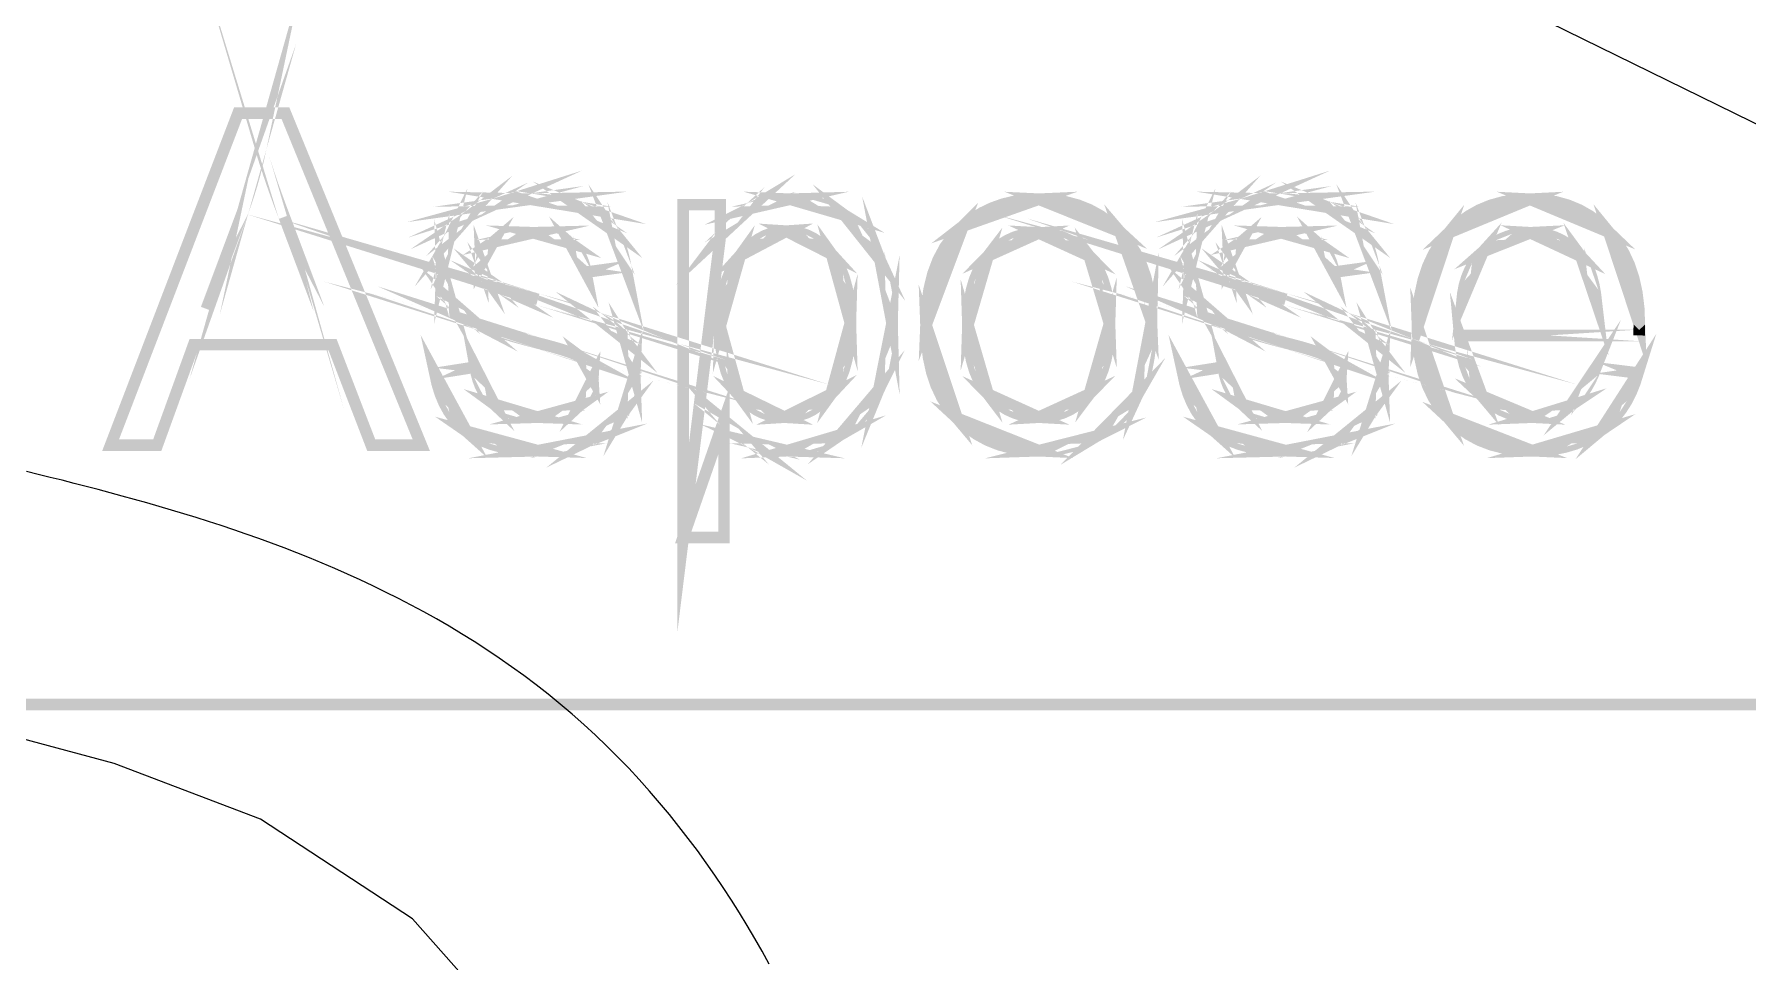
# Model space of a CAD drawing. Extents: x -600 to 1206, y -204 to 1404.
# Drawn here: x 444.8 to 592.5, y 999.1 to 1079 of the extents above; entities that cross this region are included whole.
import ezdxf

# ---------------------------------------------------------------- set-up
doc = ezdxf.new("R2010")
doc.units = 0
doc.linetypes.add('11', pattern=[18.75098419189453, 12.500656127929688, -6.250328063964844])
doc.layers.get('0').update_dxf_attribs({"linetype": 'CONTINUOUS'})
for name, color, linetype in [('EASEMENT', 7, 'CONTINUOUS'), ('PL', 7, 'CONTINUOUS'), ('POND', 7, 'CONTINUOUS')]:
    doc.layers.add(name, color=color, linetype=linetype)

msp = doc.modelspace()

# ---------------------------------------------------------------- linework, layer by layer
at = {"color": 7, "const_width": 1}
for points in [[(0, 1200), (798.26171875, 1200), (798.26171875, 1021.25), (0, 1021.25), (0, 1200)], [(466.328125, 1063.28125), (465.9518494897961, 1064.2873086734696), (465.6042729591837, 1065.2407525510205), (465.28539540816325, 1066.1415816326528), (464.9952168367347, 1066.9897959183675), (464.73373724489795, 1067.7853954081634), (464.50095663265313, 1068.528380102041), (464.296875, 1069.21875), (466.328125, 1063.28125)], [(464.296875, 1069.21875), (464.1314572704083, 1068.432716836735), (463.94770408163265, 1067.6482780612246), (463.7456154336734, 1066.8654336734692), (463.52519132653066, 1066.0841836734694), (463.2864317602041, 1065.3045280612246), (463.02933673469386, 1064.5264668367347), (462.75390625, 1063.75), (464.296875, 1069.21875)], [(451.34765625, 1043.59375), (462.34375, 1072.2265625), (466.42578125, 1072.2265625), (478.14453125, 1043.59375), (473.828125, 1043.59375), (470.48828125, 1052.265625), (458.515625, 1052.265625), (455.37109375, 1043.59375), (451.34765625, 1043.59375)], [(464.296875, 1069.21875), (464.296875, 1069.21875)], [(482.265625, 1063.359375), (482.51215720663276, 1063.5285794005106), (482.7830038265306, 1063.6902104591836), (483.07816485969386, 1063.8442681760203), (483.39764030612247, 1063.9907525510203), (483.7414301658163, 1064.1296635841836), (484.10953443877554, 1064.2610012755104), (484.501953125, 1064.384765625), (482.265625, 1063.359375)], [(480.537109375, 1061.396484375), (480.7278380102042, 1061.725924744898), (480.93730070153066, 1062.0390226403063), (481.1654974489796, 1062.3357780612243), (481.4124282525511, 1062.6161910076532), (481.67809311224494, 1062.8802614795918), (481.9624920280612, 1063.127989477041), (482.265625, 1063.359375), (480.537109375, 1061.396484375)], [(503.92578125, 1061.640625), (504.25542091836746, 1062.0764907525515), (504.59701849489795, 1062.4800701530614), (504.9505739795918, 1062.8513632015306), (505.31608737244903, 1063.1903698979593), (505.6935586734694, 1063.497090242347), (506.0829878826531, 1063.771524234694), (506.484375, 1064.013671875), (503.92578125, 1061.640625)], [(546.7578125, 1063.359375), (547.0043447066328, 1063.5285794005106), (547.2751913265306, 1063.6902104591836), (547.5703523596939, 1063.8442681760203), (547.8898278061225, 1063.9907525510203), (548.2336176658164, 1064.1296635841836), (548.6017219387755, 1064.2610012755104), (548.994140625, 1064.384765625), (546.7578125, 1063.359375)], [(545.029296875, 1061.396484375), (545.2200255102042, 1061.725924744898), (545.4294882015306, 1062.0390226403063), (545.6576849489795, 1062.3357780612243), (545.9046157525511, 1062.6161910076532), (546.1702806122449, 1062.8802614795918), (546.4546795280612, 1063.127989477041), (546.7578125, 1063.359375), (545.029296875, 1061.396484375)], [(479.90234375, 1058.828125), (479.9152981505103, 1059.2201450892858), (479.9541613520408, 1059.603794642857), (480.0189333545918, 1059.9790736607142), (480.1096141581633, 1060.345982142857), (480.2262037627551, 1060.7045200892858), (480.3687021683674, 1061.0546875), (480.537109375, 1061.396484375), (479.90234375, 1058.828125)], [(484.501953125, 1064.384765625), (484.91071428571445, 1064.4961734693882), (485.32784598214295, 1064.5904416454082), (485.75334821428567, 1064.6675701530612), (486.1872209821429, 1064.727558992347), (486.62946428571433, 1064.7704081632653), (487.080078125, 1064.7961176658164), (487.5390625, 1064.8046875), (484.501953125, 1064.384765625)], [(487.5390625, 1064.8046875), (488.22444993622463, 1064.7903380102043), (488.8855229591837, 1064.7472895408164), (489.52228156887753, 1064.6755420918364), (490.1347257653062, 1064.5750956632655), (490.7228555484694, 1064.4459502551022), (491.28667091836735, 1064.288105867347), (491.826171875, 1064.1015625), (487.5390625, 1064.8046875)], [(487.5390625, 1064.8046875), (487.5390625, 1064.8046875)], [(506.484375, 1064.013671875), (506.9040975765307, 1064.2235331632655), (507.34853316326524, 1064.4011080994896), (507.81768176020404, 1064.5463966836733), (508.311543367347, 1064.6593989158164), (508.83011798469386, 1064.7401147959183), (509.37340561224494, 1064.7885443239797), (509.94140625, 1064.8046875), (506.484375, 1064.013671875)], [(509.94140625, 1064.8046875), (509.94140625, 1064.8046875)], [(509.94140625, 1064.8046875), (510.6875797193879, 1064.776785714286), (511.4082429846939, 1064.693080357143), (512.1033960459183, 1064.553571428571), (512.7730389030613, 1064.3582589285716), (513.4171715561225, 1064.107142857143), (514.035794005102, 1063.8002232142858), (514.62890625, 1063.4375), (509.94140625, 1064.8046875)], [(524.86328125, 1062.5), (525.6517059948981, 1063.111447704082), (526.487962372449, 1063.628826530612), (527.372050382653, 1064.0521364795918), (528.3039700255102, 1064.3813775510205), (529.2837213010205, 1064.616549744898), (530.3113042091837, 1064.7576530612246), (531.38671875, 1064.8046875), (524.86328125, 1062.5)], [(531.38671875, 1064.8046875), (531.38671875, 1064.8046875)], [(531.38671875, 1064.8046875), (532.5769292091837, 1064.747488839286), (533.7033641581633, 1064.575892857143), (534.7660235969387, 1064.289899553571), (535.7649075255101, 1063.8895089285716), (536.7000159438776, 1063.374720982143), (537.5713488520407, 1062.7455357142858), (538.37890625, 1062.001953125), (531.38671875, 1064.8046875)], [(544.39453125, 1058.828125), (544.4074856505104, 1059.2201450892858), (544.4463488520408, 1059.603794642857), (544.5111208545918, 1059.9790736607142), (544.6018016581633, 1060.345982142857), (544.7183912627552, 1060.7045200892858), (544.8608896683673, 1061.0546875), (545.029296875, 1061.396484375), (544.39453125, 1058.828125)], [(548.994140625, 1064.384765625), (549.4029017857143, 1064.4961734693882), (549.8200334821429, 1064.5904416454082), (550.2455357142856, 1064.6675701530612), (550.6794084821429, 1064.727558992347), (551.1216517857143, 1064.7704081632653), (551.572265625, 1064.7961176658164), (552.03125, 1064.8046875), (548.994140625, 1064.384765625)], [(552.03125, 1064.8046875), (552.7166374362247, 1064.7903380102043), (553.3777104591836, 1064.7472895408164), (554.0144690688775, 1064.6755420918364), (554.6269132653061, 1064.5750956632655), (555.2150430484694, 1064.4459502551022), (555.7788584183675, 1064.288105867347), (556.318359375, 1064.1015625), (552.03125, 1064.8046875)], [(552.03125, 1064.8046875), (552.03125, 1064.8046875)], [(566.73828125, 1061.9140625), (567.541055484694, 1062.6809630102043), (568.4091996173469, 1063.3298788265306), (569.342713647959, 1063.8608099489795), (570.3415975765307, 1064.273756377551), (571.4058514030612, 1064.5687181122448), (572.5354751275511, 1064.7456951530612), (573.73046875, 1064.8046875), (566.73828125, 1061.9140625)], [(573.73046875, 1064.8046875), (573.73046875, 1064.8046875)], [(573.73046875, 1064.8046875), (574.8879942602042, 1064.7468909438778), (575.9833386479593, 1064.5735012755104), (577.0165019132653, 1064.2845184948978), (577.9874840561225, 1063.879942602041), (578.8962850765306, 1063.3597735969388), (579.7429049744899, 1062.7240114795918), (580.52734375, 1061.97265625), (573.73046875, 1064.8046875)], [(462.75390625, 1063.75), (459.609375, 1055.3515625), (462.75390625, 1063.75)], [(469.31640625, 1055.3515625), (466.328125, 1063.28125), (466.328125, 1063.28125), (469.31640625, 1055.3515625)], [(482.265625, 1063.359375), (482.265625, 1063.359375)], [(484.501953125, 1064.384765625), (484.501953125, 1064.384765625)], [(491.826171875, 1064.1015625), (492.3337850765307, 1063.8905054209185), (492.8019371811225, 1063.659119897959), (493.2306281887754, 1063.4074059311222), (493.6198580994898, 1063.1353635204082), (493.9696269132653, 1062.8429926658164), (494.27993463010205, 1062.530293367347), (494.55078125, 1062.197265625), (491.826171875, 1064.1015625)], [(491.826171875, 1064.1015625), (491.826171875, 1064.1015625)], [(494.55078125, 1062.197265625), (494.79073660714295, 1061.8375318877554), (495.0083705357143, 1061.4447146045918), (495.20368303571416, 1061.01881377551), (495.3766741071429, 1060.5598294005104), (495.52734375, 1060.0677614795918), (495.6556919642858, 1059.5426100127552), (495.76171875, 1058.984375), (494.55078125, 1062.197265625)], [(500.72265625, 1035.64453125), (500.72265625, 1064.3359375), (503.92578125, 1064.3359375), (503.92578125, 1061.640625), (503.92578125, 1061.640625), (500.72265625, 1035.64453125)], [(506.484375, 1064.013671875), (506.484375, 1064.013671875)], [(514.62890625, 1063.4375), (514.62890625, 1063.4375)], [(514.62890625, 1063.4375), (515.1889349489797, 1063.0239556760207), (515.7083067602041, 1062.5645727040817), (516.1870216836734, 1062.0593510841836), (516.6250797193878, 1061.5082908163267), (517.022480867347, 1060.9113919005101), (517.3792251275511, 1060.2686543367347), (517.6953125, 1059.580078125), (514.62890625, 1063.4375)], [(521.66015625, 1053.96484375), (521.7255261479593, 1055.5500637755104), (521.9216358418367, 1057.013313137755), (522.2484853316327, 1058.3545918367345), (522.706074617347, 1059.5738998724491), (523.2944036989796, 1060.671237244898), (524.0134725765306, 1061.6466039540817), (524.86328125, 1062.5), (521.66015625, 1053.96484375)], [(546.7578125, 1063.359375), (546.7578125, 1063.359375)], [(548.994140625, 1064.384765625), (548.994140625, 1064.384765625)], [(556.318359375, 1064.1015625), (556.8259725765307, 1063.8905054209185), (557.2941246811224, 1063.659119897959), (557.7228156887754, 1063.4074059311222), (558.1120455994899, 1063.1353635204082), (558.4618144132653, 1062.8429926658164), (558.772122130102, 1062.530293367347), (559.04296875, 1062.197265625), (556.318359375, 1064.1015625)], [(556.318359375, 1064.1015625), (556.318359375, 1064.1015625)], [(559.04296875, 1062.197265625), (559.282924107143, 1061.8375318877554), (559.5005580357143, 1061.4447146045918), (559.6958705357142, 1061.01881377551), (559.868861607143, 1060.5598294005104), (560.01953125, 1060.0677614795918), (560.1478794642858, 1059.5426100127552), (560.25390625, 1058.984375), (559.04296875, 1062.197265625)], [(564.04296875, 1053.7890625), (564.0979751275512, 1055.236766581633), (564.2629942602041, 1056.588807397959), (564.538026147959, 1057.8451849489795), (564.9230707908164, 1059.005899234694), (565.4181281887755, 1060.0709502551022), (566.0231983418367, 1061.040338010204), (566.73828125, 1061.9140625), (564.04296875, 1053.7890625)], [(480.673828125, 1056.044921875), (480.4691485969389, 1056.410235969388), (480.29595822704084, 1056.7863121811224), (480.1542570153061, 1057.173150510204), (480.0440449617347, 1057.5707509566328), (479.9653220663265, 1057.9791135204082), (479.9180883290817, 1058.3982382015306), (479.90234375, 1058.828125), (480.673828125, 1056.044921875)], [(487.79296875, 1061.9140625), (487.1293048469389, 1061.8977200255106), (486.52224170918373, 1061.8486926020407), (485.9717793367347, 1061.7669802295918), (485.47791772959187, 1061.6525829081634), (485.0406568877551, 1061.5055006377552), (484.6599968112245, 1061.3257334183675), (484.3359375, 1061.11328125), (487.79296875, 1061.9140625)], [(490.966796875, 1061.015625), (490.626992984694, 1061.2539859693882), (490.2493223852041, 1061.455676020408), (489.83378507653055, 1061.6206951530612), (489.3803810586735, 1061.749043367347), (488.88911033163265, 1061.8407206632653), (488.3599728954082, 1061.8957270408164), (487.79296875, 1061.9140625), (490.966796875, 1061.015625)], [(487.79296875, 1061.9140625), (487.79296875, 1061.9140625)], [(492.32421875, 1058.515625), (492.2391183035716, 1058.9588647959185), (492.1177455357143, 1059.3734056122448), (491.9601004464285, 1059.7592474489795), (491.76618303571433, 1060.1163903061224), (491.53599330357144, 1060.4448341836735), (491.26953125, 1060.7445790816328), (490.966796875, 1061.015625), (492.32421875, 1058.515625)], [(494.55078125, 1062.197265625), (494.55078125, 1062.197265625)], [(509.609375, 1062.05078125), (508.97819674744915, 1062.007932079082), (508.36814413265313, 1061.8793845663265), (507.77921715561223, 1061.6651387117345), (507.21141581632656, 1061.365194515306), (506.6647401147959, 1060.979551977041), (506.1391900510204, 1060.5082110969388), (505.634765625, 1059.951171875), (509.609375, 1062.05078125)], [(513.505859375, 1060.078125), (513.0269451530613, 1060.6014827806127), (512.522122130102, 1061.0443239795918), (511.99139030612236, 1061.4066485969388), (511.4347496811225, 1061.6884566326532), (510.85220025510205, 1061.8897480867347), (510.2437420280612, 1062.0105229591838), (509.609375, 1062.05078125), (513.505859375, 1060.078125)], [(509.609375, 1062.05078125), (509.609375, 1062.05078125)], [(515.13671875, 1054.140625), (515.1034359056124, 1055.232780612245), (515.0035873724489, 1056.2436224489797), (514.8371731505101, 1057.1731505102039), (514.604193239796, 1058.0213647959185), (514.3046476403063, 1058.7882653061224), (513.9385363520408, 1059.4738520408164), (513.505859375, 1060.078125), (515.13671875, 1054.140625)], [(524.86328125, 1062.5), (524.86328125, 1062.5)], [(531.38671875, 1061.89453125), (530.6517059948981, 1061.854272959184), (529.9533641581634, 1061.733498086735), (529.2916932397958, 1061.532206632653), (528.666693239796, 1061.2503985969388), (528.0783641581633, 1060.8880739795918), (527.526705994898, 1060.4452327806125), (527.01171875, 1059.921875), (531.38671875, 1061.89453125)], [(535.732421875, 1059.912109375), (535.2156409438777, 1060.4380580357144), (534.6641820790816, 1060.8830915178573), (534.0780452806122, 1061.2472098214284), (533.4572305484694, 1061.5304129464287), (532.8017378826531, 1061.732700892857), (532.1115672831634, 1061.8540736607144), (531.38671875, 1061.89453125), (535.732421875, 1059.912109375)], [(531.38671875, 1061.89453125), (531.38671875, 1061.89453125)], [(537.48046875, 1054.08203125), (537.4447943239797, 1055.14329559949), (537.3377710459183, 1056.1284279336735), (537.1593989158163, 1057.0374282525509), (536.9096779336735, 1057.8702965561226), (536.5886080994899, 1058.627032844388), (536.1961894132653, 1059.307637117347), (535.732421875, 1059.912109375), (537.48046875, 1054.08203125)], [(538.37890625, 1062.001953125), (538.37890625, 1062.001953125)], [(538.37890625, 1062.001953125), (539.0991709183673, 1061.1575255102043), (539.7086256377551, 1060.2258051658164), (540.2072704081633, 1059.2067920918366), (540.5951052295918, 1058.1004862882653), (540.8721301020408, 1056.9068877551022), (541.0383450255102, 1055.625996492347), (541.09375, 1054.2578125), (538.37890625, 1062.001953125)], [(545.166015625, 1056.044921875), (544.9613360969389, 1056.410235969388), (544.7881457270407, 1056.7863121811224), (544.646444515306, 1057.173150510204), (544.5362324617348, 1057.5707509566328), (544.4575095663265, 1057.9791135204082), (544.4102758290817, 1058.3982382015306), (544.39453125, 1058.828125), (545.166015625, 1056.044921875)], [(552.28515625, 1061.9140625), (551.6214923469388, 1061.8977200255106), (551.0144292091836, 1061.8486926020407), (550.4639668367346, 1061.7669802295918), (549.9701052295918, 1061.6525829081634), (549.5328443877552, 1061.5055006377552), (549.1521843112246, 1061.3257334183675), (548.828125, 1061.11328125), (552.28515625, 1061.9140625)], [(555.458984375, 1061.015625), (555.119180484694, 1061.2539859693882), (554.7415098852041, 1061.455676020408), (554.3259725765306, 1061.6206951530612), (553.8725685586735, 1061.749043367347), (553.3812978316327, 1061.8407206632653), (552.8521603954082, 1061.8957270408164), (552.28515625, 1061.9140625), (555.458984375, 1061.015625)], [(552.28515625, 1061.9140625), (552.28515625, 1061.9140625)], [(556.81640625, 1058.515625), (556.7313058035716, 1058.9588647959185), (556.6099330357143, 1059.3734056122448), (556.4522879464286, 1059.7592474489795), (556.2583705357142, 1060.1163903061224), (556.0281808035714, 1060.4448341836735), (555.76171875, 1060.7445790816328), (555.458984375, 1061.015625), (556.81640625, 1058.515625)], [(559.04296875, 1062.197265625), (559.04296875, 1062.197265625)], [(566.73828125, 1061.9140625), (566.73828125, 1061.9140625)], [(573.76953125, 1061.9140625), (573.0933115433676, 1061.880978954082), (572.448580994898, 1061.7817283163265), (571.8353396045917, 1061.6163105867345), (571.253587372449, 1061.3847257653063), (570.7033242984694, 1061.0869738520407), (570.184550382653, 1060.7230548469388), (569.697265625, 1060.29296875), (573.76953125, 1061.9140625)], [(578.125, 1059.8828125), (577.6247608418369, 1060.4217155612248), (577.0838647959184, 1060.8777104591836), (576.5023118622449, 1061.2507971938776), (575.8801020408164, 1061.5409757653063), (575.2172353316327, 1061.7482461734694), (574.5137117346939, 1061.8726084183675), (573.76953125, 1061.9140625), (578.125, 1059.8828125)], [(573.76953125, 1061.9140625), (573.76953125, 1061.9140625)], [(579.453125, 1055.95703125), (579.3686224489796, 1056.6780931122453), (579.2490433673469, 1057.345742984694), (579.0943877551019, 1057.959980867347), (578.9046556122449, 1058.5208067602043), (578.6798469387755, 1059.0282206632655), (578.419961734694, 1059.4822225765306), (578.125, 1059.8828125), (579.453125, 1055.95703125)], [(580.52734375, 1061.97265625), (580.52734375, 1061.97265625)], [(580.52734375, 1061.97265625), (581.2268813775511, 1061.1164700255104), (581.8187978316327, 1060.1662149234694), (582.3030931122448, 1059.1218909438774), (582.6797672193878, 1057.983498086735), (582.9488201530612, 1056.751036352041), (583.1102519132653, 1055.4245057397961), (583.1640625, 1054.00390625), (580.52734375, 1061.97265625)], [(480.537109375, 1061.396484375), (480.537109375, 1061.396484375)], [(483.30078125, 1059.23828125), (483.3095503826532, 1059.0457589285718), (483.3358577806123, 1058.8588169642858), (483.37970344387753, 1058.6774553571427), (483.44108737244903, 1058.501674107143), (483.52000956632656, 1058.3314732142858), (483.61647002551024, 1058.1668526785713), (483.73046875, 1058.0078125), (483.30078125, 1059.23828125)], [(484.3359375, 1061.11328125), (484.0613042091838, 1060.8789062500002), (483.8289221938776, 1060.6333705357142), (483.63879145408157, 1060.3766741071427), (483.490911989796, 1060.1088169642858), (483.38528380102036, 1059.829799107143), (483.3219068877552, 1059.5396205357142), (483.30078125, 1059.23828125), (484.3359375, 1061.11328125)], [(484.3359375, 1061.11328125), (484.3359375, 1061.11328125)], [(490.966796875, 1061.015625), (490.966796875, 1061.015625)], [(545.029296875, 1061.396484375), (545.029296875, 1061.396484375)], [(547.79296875, 1059.23828125), (547.8017378826532, 1059.0457589285718), (547.8280452806123, 1058.8588169642858), (547.8718909438776, 1058.6774553571427), (547.933274872449, 1058.501674107143), (548.0121970663265, 1058.3314732142858), (548.1086575255102, 1058.1668526785713), (548.22265625, 1058.0078125), (547.79296875, 1059.23828125)], [(548.828125, 1061.11328125), (548.5534917091837, 1060.8789062500002), (548.3211096938776, 1060.6333705357142), (548.1309789540816, 1060.3766741071427), (547.9830994897959, 1060.1088169642858), (547.8774713010205, 1059.829799107143), (547.8140943877552, 1059.5396205357142), (547.79296875, 1059.23828125), (548.828125, 1061.11328125)], [(548.828125, 1061.11328125), (548.828125, 1061.11328125)], [(555.458984375, 1061.015625), (555.458984375, 1061.015625)], [(569.697265625, 1060.29296875), (569.2558195153064, 1059.8074776785718), (568.8745615433675, 1059.2773437499998), (568.5534917091836, 1058.7025669642856), (568.2926100127552, 1058.0831473214287), (568.0919164540817, 1057.4190848214287), (567.9514110331634, 1056.7103794642858), (567.87109375, 1055.95703125), (569.697265625, 1060.29296875)], [(569.697265625, 1060.29296875), (569.697265625, 1060.29296875)], [(479.90234375, 1058.828125), (479.90234375, 1058.828125)], [(483.73046875, 1058.0078125), (483.86320153061234, 1057.8499681122453), (484.01586415816325, 1057.7000956632653), (484.188456632653, 1057.558195153061), (484.3809789540817, 1057.4242665816328), (484.593431122449, 1057.2983099489795), (484.8258131377552, 1057.1803252551022), (485.078125, 1057.0703125), (483.73046875, 1058.0078125)], [(483.30078125, 1059.23828125), (483.30078125, 1059.23828125)], [(495.76171875, 1058.984375), (492.32421875, 1058.515625), (492.32421875, 1058.515625), (495.76171875, 1058.984375)], [(505.634765625, 1059.951171875), (505.1761798469389, 1059.3124202806127), (504.7881457270408, 1058.5959422831634), (504.47066326530603, 1057.801737882653), (504.22373246173476, 1056.9298070790817), (504.0473533163265, 1055.980149872449), (503.9415258290817, 1054.9527662627552), (503.90625, 1053.84765625), (505.634765625, 1059.951171875)], [(505.634765625, 1059.951171875), (505.634765625, 1059.951171875)], [(513.505859375, 1060.078125), (513.505859375, 1060.078125)], [(517.6953125, 1059.580078125), (517.9699457908165, 1058.8588169642858), (518.2023278061224, 1058.1180245535716), (518.3924585459183, 1057.3577008928569), (518.5403380102041, 1056.5778459821431), (518.6459661989795, 1055.7784598214287), (518.7093431122449, 1054.9595424107142), (518.73046875, 1054.12109375), (517.6953125, 1059.580078125)], [(517.6953125, 1059.580078125), (517.6953125, 1059.580078125)], [(527.01171875, 1059.921875), (526.5505420918369, 1059.3172034438778), (526.1603156887755, 1058.6304209183675), (525.8410395408163, 1057.8615274234692), (525.5927136479593, 1057.0105229591838), (525.4153380102041, 1056.0774075255104), (525.3089126275511, 1055.0621811224491), (525.2734375, 1053.96484375), (527.01171875, 1059.921875)], [(527.01171875, 1059.921875), (527.01171875, 1059.921875)], [(535.732421875, 1059.912109375), (535.732421875, 1059.912109375)], [(544.39453125, 1058.828125), (544.39453125, 1058.828125)], [(548.22265625, 1058.0078125), (548.3553890306124, 1057.8499681122453), (548.5080516581633, 1057.7000956632653), (548.680644132653, 1057.558195153061), (548.8731664540817, 1057.4242665816328), (549.0856186224489, 1057.2983099489795), (549.3180006377552, 1057.1803252551022), (549.5703125, 1057.0703125), (548.22265625, 1058.0078125)], [(547.79296875, 1059.23828125), (547.79296875, 1059.23828125)], [(560.25390625, 1058.984375), (556.81640625, 1058.515625), (556.81640625, 1058.515625), (560.25390625, 1058.984375)], [(578.125, 1059.8828125), (578.125, 1059.8828125)], [(482.939453125, 1054.072265625), (482.5273038903062, 1054.2871093750002), (482.1446508290816, 1054.5242745535716), (481.79149394132645, 1054.7837611607142), (481.46783322704084, 1055.0655691964287), (481.1736686862245, 1055.3696986607142), (480.9090003188776, 1055.6961495535716), (480.673828125, 1056.044921875), (482.939453125, 1054.072265625)], [(488.18359375, 1056.171875), (489.2034040178573, 1055.894650829082), (490.13113839285717, 1055.6321747448978), (490.96679687499994, 1055.384446747449), (491.7103794642857, 1055.151466836735), (492.3618861607143, 1054.9332350127552), (492.9213169642858, 1054.7297512755104), (493.388671875, 1054.541015625), (488.18359375, 1056.171875)], [(483.73046875, 1058.0078125), (483.73046875, 1058.0078125)], [(513.466796875, 1047.998046875), (513.909837372449, 1048.6088966836735), (514.2847177933673, 1049.3086336096937), (514.5914381377551, 1050.097257653061), (514.8299984056123, 1050.9747688137754), (515.0003985969388, 1051.9411670918366), (515.1026387117347, 1052.9964524872448), (515.13671875, 1054.140625), (513.466796875, 1047.998046875)], [(535.7421875, 1048.0078125), (536.2033641581635, 1048.6196588010207), (536.5935905612246, 1049.3168048469388), (536.9128667091836, 1050.0992506377552), (537.1611926020408, 1050.9669961734694), (537.3385682397959, 1051.9200414540817), (537.444993622449, 1052.9583864795918), (537.48046875, 1054.08203125), (535.7421875, 1048.0078125)], [(547.431640625, 1054.072265625), (547.0194913903063, 1054.2871093750002), (546.6368383290816, 1054.5242745535716), (546.2836814413264, 1054.7837611607142), (545.9600207270408, 1055.0655691964287), (545.6658561862245, 1055.3696986607142), (545.4011878188776, 1055.6961495535716), (545.166015625, 1056.044921875), (547.431640625, 1054.072265625)], [(552.67578125, 1056.171875), (553.6955915178572, 1055.894650829082), (554.6233258928571, 1055.6321747448978), (555.4589843749999, 1055.384446747449), (556.2025669642858, 1055.151466836735), (556.8540736607143, 1054.9332350127552), (557.4135044642858, 1054.7297512755104), (557.880859375, 1054.541015625), (552.67578125, 1056.171875)], [(548.22265625, 1058.0078125), (548.22265625, 1058.0078125)], [(491.89453125, 1051.19140625), (491.6442123724491, 1051.3305165816328), (491.3062021683674, 1051.4799904336735), (490.88050063775506, 1051.6398278061224), (490.3671077806123, 1051.8100286989797), (489.7660235969388, 1051.9905931122448), (489.0772480867347, 1052.1815210459185), (488.30078125, 1052.3828125), (491.89453125, 1051.19140625)], [(488.30078125, 1052.3828125), (487.24430006377565, 1052.6564492984696), (486.28467793367344, 1052.919323979592), (485.4219148596938, 1053.1714365433672), (484.6560108418368, 1053.4127869897961), (483.98696588010205, 1053.6433753188776), (483.4147799744899, 1053.8632015306123), (482.939453125, 1054.072265625), (488.30078125, 1052.3828125)], [(480.673828125, 1056.044921875), (480.673828125, 1056.044921875)], [(485.078125, 1057.0703125), (485.078125, 1057.0703125)], [(485.078125, 1057.0703125), (485.2706473214287, 1057.0041454081634), (485.54687500000006, 1056.9172512755104), (485.9068080357142, 1056.8096301020407), (486.35044642857144, 1056.6812818877552), (486.87779017857144, 1056.532206632653), (487.48883928571433, 1056.3624043367347), (488.18359375, 1056.171875), (485.078125, 1057.0703125)], [(488.18359375, 1056.171875), (488.18359375, 1056.171875)], [(524.345703125, 1045.91796875), (523.6332110969389, 1046.7661830357147), (523.0303332270408, 1047.71484375), (522.537069515306, 1048.763950892857), (522.1534199617347, 1049.9135044642858), (521.8793845663265, 1051.1635044642858), (521.7149633290817, 1052.513950892857), (521.66015625, 1053.96484375), (524.345703125, 1045.91796875)], [(556.38671875, 1051.19140625), (556.136399872449, 1051.3305165816328), (555.7983896683672, 1051.4799904336735), (555.3726881377551, 1051.6398278061224), (554.8592952806123, 1051.8100286989797), (554.2582110969388, 1051.9905931122448), (553.5694355867347, 1052.1815210459185), (552.79296875, 1052.3828125), (556.38671875, 1051.19140625)], [(552.79296875, 1052.3828125), (551.7364875637757, 1052.6564492984696), (550.7768654336735, 1052.919323979592), (549.9141023596937, 1053.1714365433672), (549.1481983418367, 1053.4127869897961), (548.479153380102, 1053.6433753188776), (547.9069674744899, 1053.8632015306123), (547.431640625, 1054.072265625), (552.79296875, 1052.3828125)], [(545.166015625, 1056.044921875), (545.166015625, 1056.044921875)], [(549.5703125, 1057.0703125), (549.5703125, 1057.0703125)], [(549.5703125, 1057.0703125), (549.7628348214286, 1057.0041454081634), (550.0390625, 1056.9172512755104), (550.3989955357142, 1056.8096301020407), (550.8426339285714, 1056.6812818877552), (551.3699776785714, 1056.532206632653), (551.9810267857143, 1056.3624043367347), (552.67578125, 1056.171875), (549.5703125, 1057.0703125)], [(552.67578125, 1056.171875), (552.67578125, 1056.171875)], [(566.708984375, 1045.927734375), (566.0016741071429, 1046.774553571429), (565.4031808035714, 1047.7134486607144), (564.9135044642857, 1048.7444196428569), (564.5326450892858, 1049.867466517857), (564.2606026785714, 1051.0825892857142), (564.0973772321429, 1052.3897879464287), (564.04296875, 1053.7890625), (566.708984375, 1045.927734375)], [(579.453125, 1055.95703125), (579.453125, 1055.95703125)], [(493.388671875, 1054.541015625), (493.79703443877565, 1054.3478954081636), (494.17948820153066, 1054.1312579719388), (494.53603316326524, 1053.8911033163265), (494.86666932397964, 1053.6274314413267), (495.1713966836735, 1053.3402423469388), (495.450215242347, 1053.0295360331634), (495.703125, 1052.6953125), (493.388671875, 1054.541015625)], [(493.388671875, 1054.541015625), (493.388671875, 1054.541015625)], [(557.880859375, 1054.541015625), (558.2892219387757, 1054.3478954081636), (558.6716757015306, 1054.1312579719388), (559.0282206632652, 1053.8911033163265), (559.3588568239795, 1053.6274314413267), (559.6635841836735, 1053.3402423469388), (559.942402742347, 1053.0295360331634), (560.1953125, 1052.6953125), (557.880859375, 1054.541015625)], [(557.880859375, 1054.541015625), (557.880859375, 1054.541015625)], [(482.939453125, 1054.072265625), (482.939453125, 1054.072265625)], [(495.703125, 1052.6953125), (495.9259406887756, 1052.33737244898), (496.1144770408163, 1051.9555165816325), (496.2687340561224, 1051.549744897959), (496.3887117346939, 1051.1200573979593), (496.4744100765306, 1050.6664540816328), (496.5258290816327, 1050.1889349489797), (496.54296875, 1049.6875), (495.703125, 1052.6953125)], [(503.90625, 1053.84765625), (503.93933354591854, 1052.7463329081634), (504.03858418367344, 1051.7303093112246), (504.20400191326524, 1050.7995854591836), (504.43558673469397, 1049.954161352041), (504.73333864795916, 1049.194036989796), (505.09725765306126, 1048.5192123724491), (505.52734375, 1047.9296875), (503.90625, 1053.84765625)], [(515.13671875, 1054.140625), (515.13671875, 1054.140625)], [(518.73046875, 1054.12109375), (518.7071508290817, 1053.2244499362248), (518.6371970663265, 1052.3537149234694), (518.5206074617346, 1051.5088887117345), (518.3573820153063, 1050.6899713010205), (518.1475207270408, 1049.8969626913265), (517.8910235969388, 1049.129862882653), (517.587890625, 1048.388671875), (518.73046875, 1054.12109375)], [(518.73046875, 1054.12109375), (518.73046875, 1054.12109375)], [(521.66015625, 1053.96484375), (521.66015625, 1053.96484375)], [(525.2734375, 1053.96484375), (525.3089126275511, 1052.8673070790817), (525.4153380102041, 1051.8514827806123), (525.5927136479592, 1050.9173708545918), (525.8410395408164, 1050.0649713010205), (526.1603156887755, 1049.2942841198978), (526.5505420918369, 1048.6053093112246), (527.01171875, 1047.998046875), (525.2734375, 1053.96484375)], [(537.48046875, 1054.08203125), (537.48046875, 1054.08203125)], [(541.09375, 1054.2578125), (541.0692362882653, 1053.1487165178576), (540.9956951530612, 1052.1093750000002), (540.8731265943877, 1051.1397879464284), (540.7015306122449, 1050.239955357143), (540.4809072066327, 1049.409877232143), (540.2112563775511, 1048.6495535714287), (539.892578125, 1047.958984375), (541.09375, 1054.2578125)], [(541.09375, 1054.2578125), (541.09375, 1054.2578125)], [(547.431640625, 1054.072265625), (547.431640625, 1054.072265625)], [(560.1953125, 1052.6953125), (560.4181281887757, 1052.33737244898), (560.6066645408164, 1051.9555165816325), (560.7609215561224, 1051.549744897959), (560.880899234694, 1051.1200573979593), (560.9665975765306, 1050.6664540816328), (561.0180165816327, 1050.1889349489797), (561.03515625, 1049.6875), (560.1953125, 1052.6953125)], [(564.04296875, 1053.7890625), (564.04296875, 1053.7890625)], [(583.14453125, 1053.06640625), (567.67578125, 1053.06640625), (567.67578125, 1053.06640625), (583.14453125, 1053.06640625)], [(567.67578125, 1053.06640625), (567.7630739795919, 1052.1225286989797), (567.9133450255102, 1051.2440210459185), (568.1265943877551, 1050.4308832908164), (568.4028220663266, 1049.6831154336737), (568.7420280612246, 1049.0007174744899), (569.144212372449, 1048.3836894132653), (569.609375, 1047.83203125), (567.67578125, 1053.06640625)], [(577.24609375, 1047.03125), (577.6251594387757, 1047.346141581633), (577.9811065051022, 1047.7104591836735), (578.3139349489795, 1048.1242028061222), (578.6236447704082, 1048.5873724489797), (578.9102359693877, 1049.0999681122448), (579.1737085459184, 1049.6619897959185), (579.4140625, 1050.2734375), (577.24609375, 1047.03125)], [(583.1640625, 1054.00390625), (583.1636639030613, 1053.9082429846942), (583.1624681122448, 1053.7998246173468), (583.160475127551, 1053.678651147959), (583.1576849489796, 1053.5447225765308), (583.1540975765306, 1053.3980389030612), (583.1497130102041, 1053.238600127551), (583.14453125, 1053.06640625), (583.1640625, 1054.00390625)], [(583.1640625, 1054.00390625), (583.1640625, 1054.00390625)], [(482.021484375, 1044.8046875), (481.44730548469397, 1045.3176817602043), (480.9357063137754, 1045.8968431122448), (480.4866868622449, 1046.5421715561224), (480.1002471301021, 1047.2536670918369), (479.776387117347, 1048.0313297193877), (479.51510682397964, 1048.8751594387754), (479.31640625, 1049.78515625), (482.021484375, 1044.8046875)], [(488.30078125, 1052.3828125), (488.30078125, 1052.3828125)], [(492.9296875, 1049.31640625), (492.90856186224505, 1049.6464445153063), (492.8451849489796, 1049.955755739796), (492.7395567602041, 1050.2443399234692), (492.59167729591843, 1050.5121970663267), (492.4015465561224, 1050.7593271683672), (492.1691645408164, 1050.9857302295918), (491.89453125, 1051.19140625), (492.9296875, 1049.31640625)], [(495.703125, 1052.6953125), (495.703125, 1052.6953125)], [(546.513671875, 1044.8046875), (545.939492984694, 1045.3176817602043), (545.4278938137757, 1045.8968431122448), (544.9788743622448, 1046.5421715561224), (544.592434630102, 1047.2536670918369), (544.268574617347, 1048.0313297193877), (544.0072943239796, 1048.8751594387754), (543.80859375, 1049.78515625), (546.513671875, 1044.8046875)], [(552.79296875, 1052.3828125), (552.79296875, 1052.3828125)], [(557.421875, 1049.31640625), (557.4007493622449, 1049.6464445153063), (557.3373724489795, 1049.955755739796), (557.2317442602041, 1050.2443399234692), (557.0838647959184, 1050.5121970663267), (556.8937340561224, 1050.7593271683672), (556.6613520408164, 1050.9857302295918), (556.38671875, 1051.19140625), (557.421875, 1049.31640625)], [(560.1953125, 1052.6953125), (560.1953125, 1052.6953125)], [(479.31640625, 1049.78515625), (482.79296875, 1050.33203125), (482.79296875, 1050.33203125), (479.31640625, 1049.78515625)], [(482.79296875, 1050.33203125), (482.89799904336746, 1049.7548628826532), (483.0456792091837, 1049.2175542091836), (483.2360092474489, 1048.7201052295916), (483.4689891581633, 1048.2625159438776), (483.7446189413265, 1047.8447863520407), (484.0628985969388, 1047.4669164540817), (484.423828125, 1047.12890625), (482.79296875, 1050.33203125)], [(491.7578125, 1047.001953125), (492.068718112245, 1047.2907366071431), (492.33179209183675, 1047.593470982143), (492.5470344387754, 1047.9101562499998), (492.71444515306126, 1048.2407924107144), (492.83402423469386, 1048.5853794642858), (492.9057716836735, 1048.9439174107142), (492.9296875, 1049.31640625), (491.7578125, 1047.001953125)], [(491.89453125, 1051.19140625), (491.89453125, 1051.19140625)], [(543.80859375, 1049.78515625), (547.28515625, 1050.33203125), (547.28515625, 1050.33203125), (543.80859375, 1049.78515625)], [(547.28515625, 1050.33203125), (547.3901865433675, 1049.7548628826532), (547.5378667091836, 1049.2175542091836), (547.7281967474489, 1048.7201052295916), (547.9611766581633, 1048.2625159438776), (548.2368064413265, 1047.8447863520407), (548.5550860969388, 1047.4669164540817), (548.916015625, 1047.12890625), (547.28515625, 1050.33203125)], [(556.25, 1047.001953125), (556.560905612245, 1047.2907366071431), (556.8239795918366, 1047.593470982143), (557.0392219387755, 1047.9101562499998), (557.2066326530613, 1048.2407924107144), (557.326211734694, 1048.5853794642858), (557.3979591836735, 1048.9439174107142), (557.421875, 1049.31640625), (556.25, 1047.001953125)], [(556.38671875, 1051.19140625), (556.38671875, 1051.19140625)], [(579.4140625, 1050.2734375), (583.046875, 1049.82421875), (583.046875, 1049.82421875), (579.4140625, 1050.2734375)], [(492.9296875, 1049.31640625), (492.9296875, 1049.31640625)], [(496.54296875, 1049.6875), (496.52204241071445, 1049.1894531250002), (496.45926339285717, 1048.6997767857142), (496.3546316964285, 1048.218470982143), (496.2081473214286, 1047.7455357142858), (496.01981026785717, 1047.280970982143), (495.78962053571433, 1046.8247767857142), (495.517578125, 1046.376953125), (496.54296875, 1049.6875)], [(496.54296875, 1049.6875), (496.54296875, 1049.6875)], [(506.533203125, 1043.8671875), (506.1443718112246, 1044.0872130102043), (505.77586894132656, 1044.3231823979593), (505.4276945153061, 1044.5750956632653), (505.09984853316325, 1044.8429528061226), (504.79233099489795, 1045.1267538265306), (504.50514190051024, 1045.4264987244899), (504.23828125, 1045.7421875), (506.533203125, 1043.8671875)], [(509.453125, 1046.015625), (510.10901626275523, 1046.0560825892858), (510.73740433673476, 1046.177455357143), (511.3382892219387, 1046.3797433035713), (511.91167091836735, 1046.6629464285713), (512.4575494260205, 1047.027064732143), (512.975924744898, 1047.4720982142858), (513.466796875, 1047.998046875), (509.453125, 1046.015625)], [(531.38671875, 1046.015625), (532.1165497448981, 1046.0562818877554), (532.8105070153061, 1046.1782525510205), (533.4685905612243, 1046.381536989796), (534.0908003826531, 1046.6661352040817), (534.6771364795918, 1047.0320471938776), (535.2275988520408, 1047.4792729591838), (535.7421875, 1048.0078125), (531.38671875, 1046.015625)], [(557.421875, 1049.31640625), (557.421875, 1049.31640625)], [(561.03515625, 1049.6875), (561.0142299107143, 1049.1894531250002), (560.9514508928572, 1048.6997767857142), (560.8468191964286, 1048.218470982143), (560.7003348214287, 1047.7455357142858), (560.5119977678571, 1047.280970982143), (560.2818080357143, 1046.8247767857142), (560.009765625, 1046.376953125), (561.03515625, 1049.6875)], [(561.03515625, 1049.6875), (561.03515625, 1049.6875)], [(583.046875, 1049.82421875), (582.7714445153063, 1048.9437181122453), (582.4362244897959, 1048.121412627551), (582.0412149234693, 1047.3573022959183), (581.5864158163266, 1046.651387117347), (581.0718271683673, 1046.0036670918366), (580.4974489795918, 1045.414142219388), (579.86328125, 1044.8828125), (583.046875, 1049.82421875)], [(484.423828125, 1047.12890625), (484.423828125, 1047.12890625)], [(484.423828125, 1047.12890625), (484.8278061224491, 1046.8335459183675), (485.27523118622446, 1046.5836256377552), (485.76610331632645, 1046.3791454081631), (486.3004225127552, 1046.2201052295918), (486.8781887755102, 1046.106505102041), (487.4994021045918, 1046.0383450255101), (488.1640625, 1046.015625), (484.423828125, 1047.12890625)], [(488.1640625, 1046.015625), (488.8305165816328, 1046.0357541454084), (489.445950255102, 1046.0961415816328), (490.0103635204081, 1046.1967873086733), (490.523756377551, 1046.3376913265306), (490.9861288265306, 1046.518853635204), (491.3974808673469, 1046.740274234694), (491.7578125, 1047.001953125), (488.1640625, 1046.015625)], [(491.7578125, 1047.001953125), (491.7578125, 1047.001953125)], [(505.52734375, 1047.9296875), (505.52734375, 1047.9296875)], [(505.52734375, 1047.9296875), (506.0044642857144, 1047.4218750000002), (506.5094866071429, 1046.9921875), (507.04241071428567, 1046.640625), (507.60323660714295, 1046.3671875), (508.1919642857143, 1046.171875), (508.80859375, 1046.0546875), (509.453125, 1046.015625), (505.52734375, 1047.9296875)], [(517.587890625, 1048.388671875), (517.2403140943878, 1047.6847496811226), (516.8504862882653, 1047.0294563137757), (516.4184072066325, 1046.422791772959), (515.9440768494898, 1045.8647560586737), (515.4274952168367, 1045.3553491709185), (514.8686623086735, 1044.894571109694), (514.267578125, 1044.482421875), (517.587890625, 1048.388671875)], [(513.466796875, 1047.998046875), (513.466796875, 1047.998046875)], [(517.587890625, 1048.388671875), (517.587890625, 1048.388671875)], [(527.01171875, 1047.998046875), (527.01171875, 1047.998046875)], [(527.01171875, 1047.998046875), (527.5267059948981, 1047.472098214286), (528.0783641581633, 1047.027064732143), (528.6666932397958, 1046.6629464285713), (529.2916932397959, 1046.3797433035716), (529.9533641581633, 1046.177455357143), (530.651705994898, 1046.0560825892858), (531.38671875, 1046.015625), (527.01171875, 1047.998046875)], [(539.892578125, 1047.958984375), (539.5270647321431, 1047.3242187500002), (539.1169084821429, 1046.7313058035713), (538.6621093749999, 1046.1802455357142), (538.1626674107143, 1045.6710379464287), (537.6185825892857, 1045.2036830357142), (537.0298549107143, 1044.7781808035716), (536.396484375, 1044.39453125), (539.892578125, 1047.958984375)], [(535.7421875, 1048.0078125), (535.7421875, 1048.0078125)], [(539.892578125, 1047.958984375), (539.892578125, 1047.958984375)], [(548.916015625, 1047.12890625), (548.916015625, 1047.12890625)], [(548.916015625, 1047.12890625), (549.319993622449, 1046.8335459183675), (549.7674186862246, 1046.5836256377552), (550.2582908163265, 1046.3791454081631), (550.7926100127552, 1046.2201052295918), (551.3703762755102, 1046.106505102041), (551.9915896045918, 1046.0383450255101), (552.65625, 1046.015625), (548.916015625, 1047.12890625)], [(552.65625, 1046.015625), (553.3227040816328, 1046.0357541454084), (553.938137755102, 1046.0961415816328), (554.5025510204081, 1046.1967873086733), (555.0159438775511, 1046.3376913265306), (555.4783163265306, 1046.518853635204), (555.889668367347, 1046.740274234694), (556.25, 1047.001953125), (552.65625, 1046.015625)], [(556.25, 1047.001953125), (556.25, 1047.001953125)], [(569.609375, 1047.83203125), (569.609375, 1047.83203125)], [(569.609375, 1047.83203125), (570.1235650510206, 1047.3501275510207), (570.6728316326531, 1046.9423628826532), (571.2571747448978, 1046.6087372448978), (571.8765943877552, 1046.3492506377552), (572.5310905612245, 1046.1639030612246), (573.2206632653061, 1046.052694515306), (573.9453125, 1046.015625), (569.609375, 1047.83203125)], [(573.9453125, 1046.015625), (574.4862085459185, 1046.0363520408166), (575.0039859693877, 1046.0985331632653), (575.4986447704081, 1046.202168367347), (575.9701849489796, 1046.3472576530612), (576.418606505102, 1046.5338010204082), (576.8439094387755, 1046.761798469388), (577.24609375, 1047.03125), (573.9453125, 1046.015625)], [(577.24609375, 1047.03125), (577.24609375, 1047.03125)], [(488.18359375, 1043.125), (487.0677216198981, 1043.159279336735), (486.0303730867347, 1043.2621173469388), (485.0715481505101, 1043.433514030612), (484.1912468112246, 1043.6734693877552), (483.38946906887753, 1043.9819834183672), (482.6662149234694, 1044.3590561224491), (482.021484375, 1044.8046875), (488.18359375, 1043.125)], [(488.1640625, 1046.015625), (488.1640625, 1046.015625)], [(495.517578125, 1046.376953125), (495.2060746173471, 1045.947664221939), (494.85750159438777, 1045.5470742984694), (494.4718590561224, 1045.1751833545918), (494.0491470025511, 1044.8319913903063), (493.5893654336735, 1044.5174984056123), (493.0925143494898, 1044.2317044005104), (492.55859375, 1043.974609375), (495.517578125, 1046.376953125)], [(495.517578125, 1046.376953125), (495.517578125, 1046.376953125)], [(504.23828125, 1045.7421875), (504.23828125, 1035.64453125), (500.72265625, 1035.64453125), (504.23828125, 1045.7421875)], [(509.453125, 1046.015625), (509.453125, 1046.015625)], [(531.38671875, 1043.125), (530.1763791454083, 1043.1819993622453), (529.0341996173469, 1043.3529974489795), (527.9601801658163, 1043.637994260204), (526.9543207908164, 1044.0369897959185), (526.016621492347, 1044.5499840561224), (525.1470822704082, 1045.1769770408164), (524.345703125, 1045.91796875), (531.38671875, 1043.125)], [(524.345703125, 1045.91796875), (524.345703125, 1045.91796875)], [(531.38671875, 1046.015625), (531.38671875, 1046.015625)], [(552.67578125, 1043.125), (551.5599091198981, 1043.159279336735), (550.5225605867347, 1043.2621173469388), (549.5637356505101, 1043.433514030612), (548.6834343112246, 1043.6734693877552), (547.8816565688776, 1043.9819834183672), (547.1584024234694, 1044.3590561224491), (546.513671875, 1044.8046875), (552.67578125, 1043.125)], [(552.65625, 1046.015625), (552.65625, 1046.015625)], [(560.009765625, 1046.376953125), (559.6982621173471, 1045.947664221939), (559.3496890943877, 1045.5470742984694), (558.9640465561224, 1045.1751833545918), (558.5413345025511, 1044.8319913903063), (558.0815529336735, 1044.5174984056123), (557.5847018494899, 1044.2317044005104), (557.05078125, 1043.974609375), (560.009765625, 1046.376953125)], [(560.009765625, 1046.376953125), (560.009765625, 1046.376953125)], [(573.92578125, 1043.125), (572.6640226403063, 1043.1821986607147), (571.4791932397959, 1043.353794642857), (570.3712930484693, 1043.6397879464284), (569.3403220663266, 1044.0401785714287), (568.3862802933673, 1044.5549665178573), (567.5091677295918, 1045.1841517857144), (566.708984375, 1045.927734375), (573.92578125, 1043.125)], [(566.708984375, 1045.927734375), (566.708984375, 1045.927734375)], [(573.9453125, 1046.015625), (573.9453125, 1046.015625)], [(482.021484375, 1044.8046875), (482.021484375, 1044.8046875)], [(509.6875, 1043.125), (509.19264190051035, 1043.140146683674), (508.7125318877551, 1043.185586734694), (508.24716996173464, 1043.2613201530612), (507.79655612244903, 1043.3673469387757), (507.36069036989795, 1043.5036670918369), (506.9395727040816, 1043.6702806122448), (506.533203125, 1043.8671875), (509.6875, 1043.125)], [(514.267578125, 1044.482421875), (513.6407844387757, 1044.1222895408164), (513.0048230229592, 1043.8175621811224), (512.359693877551, 1043.5682397959183), (511.7053970025511, 1043.374322385204), (511.0419323979592, 1043.2358099489797), (510.36930006377554, 1043.152702487245), (509.6875, 1043.125), (514.267578125, 1044.482421875)], [(514.267578125, 1044.482421875), (514.267578125, 1044.482421875)], [(536.396484375, 1044.39453125), (535.7322225765307, 1044.057716836735), (535.0508211096939, 1043.7727200255104), (534.3522799744898, 1043.5395408163265), (533.6365991709184, 1043.3581792091838), (532.9037786989796, 1043.2286352040817), (532.1538185586735, 1043.1509088010205), (531.38671875, 1043.125), (536.396484375, 1044.39453125)], [(536.396484375, 1044.39453125), (536.396484375, 1044.39453125)], [(546.513671875, 1044.8046875), (546.513671875, 1044.8046875)], [(579.86328125, 1044.8828125), (579.1729113520408, 1044.4164540816328), (578.4299266581633, 1044.021843112245), (577.6343271683672, 1043.6989795918366), (576.7861128826531, 1043.4478635204082), (575.8852838010204, 1043.2684948979593), (574.9318399234694, 1043.1608737244899), (573.92578125, 1043.125), (579.86328125, 1044.8828125)], [(579.86328125, 1044.8828125), (579.86328125, 1044.8828125)], [(492.55859375, 1043.974609375), (491.9957748724491, 1043.7492028061226), (491.4122289540816, 1043.5584741709185), (490.80795599489795, 1043.4024234693877), (490.182955994898, 1043.2810507015308), (489.5372289540817, 1043.194355867347), (488.87077487244903, 1043.1423389668369), (488.18359375, 1043.125), (492.55859375, 1043.974609375)], [(488.18359375, 1043.125), (488.18359375, 1043.125)], [(492.55859375, 1043.974609375), (492.55859375, 1043.974609375)], [(506.533203125, 1043.8671875), (506.533203125, 1043.8671875)], [(509.6875, 1043.125), (509.6875, 1043.125)], [(531.38671875, 1043.125), (531.38671875, 1043.125)], [(557.05078125, 1043.974609375), (556.487962372449, 1043.7492028061226), (555.9044164540816, 1043.5584741709185), (555.3001434948978, 1043.4024234693877), (554.6751434948981, 1043.2810507015308), (554.0294164540817, 1043.194355867347), (553.362962372449, 1043.1423389668369), (552.67578125, 1043.125), (557.05078125, 1043.974609375)], [(552.67578125, 1043.125), (552.67578125, 1043.125)], [(557.05078125, 1043.974609375), (557.05078125, 1043.974609375)], [(573.92578125, 1043.125), (573.92578125, 1043.125)]]:
    msp.add_lwpolyline(points, dxfattribs=at)
at = {"layer": 'EASEMENT', "color": 7, "linetype": '11'}
msp.add_lwpolyline([(508.14490418981507, 998.8487328809317), (507.52839736896124, 999.967293110949), (506.8945769538137, 1001.0793487985868), (506.2431236003721, 1002.1845540494276), (505.57371796463474, 1003.2825629690542), (504.88604070260055, 1004.3730296630497), (504.17977247026863, 1005.455608236997), (503.4545939236381, 1006.5299527964785), (502.7101857187073, 1007.595717447077), (501.94622721170265, 1008.6525529743899), (501.16233800949783, 1009.6999105865671), (500.3581627869811, 1010.737169257676), (499.5333786183297, 1011.7637666919868), (498.6876625777212, 1012.7791405937696), (497.82069173933303, 1013.7827286672955), (496.9321457636905, 1014.773953808115), (496.02174669901103, 1015.7521395781453), (495.08924880924803, 1016.7165755495478), (494.1344070583956, 1017.6665518237901), (493.1569142808752, 1018.6013350469257), (492.15809644596186, 1019.5187149672795), (491.14294819187865, 1020.414390337103), (490.11666019284837, 1021.2840784442226), (489.0808183628359, 1022.1274126350772), (488.035796175565, 1022.9453117701319), (486.98249046147123, 1023.7381192972216), (485.9218211968538, 1024.50618207048), (484.8545704853617, 1025.2499856902875), (483.7814587121194, 1025.97006393487), (482.70320626225123, 1026.6669505824543), (481.6205335208814, 1027.3411794112656), (480.5341608731345, 1027.99328419953), (479.44484376958565, 1028.6238278054086), (478.35321416340173, 1029.233465173394), (477.2596759460813, 1029.8228366996636), (476.1646270581174, 1030.3925811184286), (475.06846544000416, 1030.9433371638984), (473.97158903223465, 1031.4757435702843), (472.874395775303, 1031.9904390717966), (471.77728360970207, 1032.4880624026462), (470.6806504759262, 1032.9692522970433), (469.58489431446867, 1033.4346474891984), (468.49041306582274, 1033.8848867133222), (467.39755291862264, 1034.320624943925), (466.3064479171536, 1034.7425069463143), (465.2172714639497, 1035.151080904513), (464.13020500082087, 1035.5468896254667), (463.0454299695763, 1035.93047591612), (461.9631278120254, 1036.3023825834184), (460.8834799699781, 1036.6631524343068), (459.8066678852434, 1037.0133282757306), (458.732872999631, 1037.353452914635), (457.6622767549503, 1037.6840691579646), (456.59506059301077, 1038.0057198126653), (455.53139011996757, 1038.3189404669906), (454.4713624315631, 1038.624187101644), (453.41511570783234, 1038.9218703402862), (452.3627951746213, 1039.2124006634745), (451.31454605777674, 1039.4961885517662), (450.27051358314486, 1039.7736444857194), (449.23084297657203, 1040.0451789458912), (448.19567946390487, 1040.3112024128397), (447.1651682709895, 1040.572125367122), (446.1394546236726, 1040.828358289296), (445.11868374780045, 1041.080311659919), (444.10299900336565, 1041.328391710668)], dxfattribs=at)
at = {"layer": 'PL', "color": 7}
msp.add_lwpolyline([(1181.43797397038, 782.6938101784627), (753.8841177327648, -88.65103054660636), (256.271463279144, -69.8922469093679), (254.13858096989384, -203.845164972401), (30.87083669831543, -201.2212276301368), (-460.1512664468934, -28.452566210430007), (179.177925746278, 1274.485496480902), (1181.43797397038, 782.6938101784627)], dxfattribs=at)
at = {"layer": 'POND', "color": 7}
msp.add_lwpolyline([(484.2879481493402, 994.9713323327896), (477.38971043305276, 1002.7700619605059), (464.27768143358014, 1011.3606559724271), (451.66214143952914, 1016.1690486011883), (438.07049193405976, 1019.8155718870021), (424.09042695358846, 1023.1566422621115), (410.30964053453283, 1027.0486761587592), (401.04184227837095, 1030.5836360116896), (385.33810090927534, 1039.3315448496585), (374.04554615261645, 1047.3702327785138), (363.0326162161116, 1055.7146841685494), (351.89802818370333, 1063.622322379297), (343.7526632558713, 1068.5349349580633), (327.83103489327596, 1075.517954580708), (314.7108379787684, 1079.3093074009394), (300.9571050020687, 1081.9849032039185), (288.8256282415949, 1083.572999840118), (271.9018793419699, 1084.9113050785515), (256.9873134263581, 1085.213514022247), (242.182407312922, 1084.562460629939), (227.76814752810776, 1082.8134432003355), (214.02552059836205, 1079.8217600321436), (201.23551305013098, 1075.4427094240707)], dxfattribs=at)

doc.saveas('drawing.dxf')
